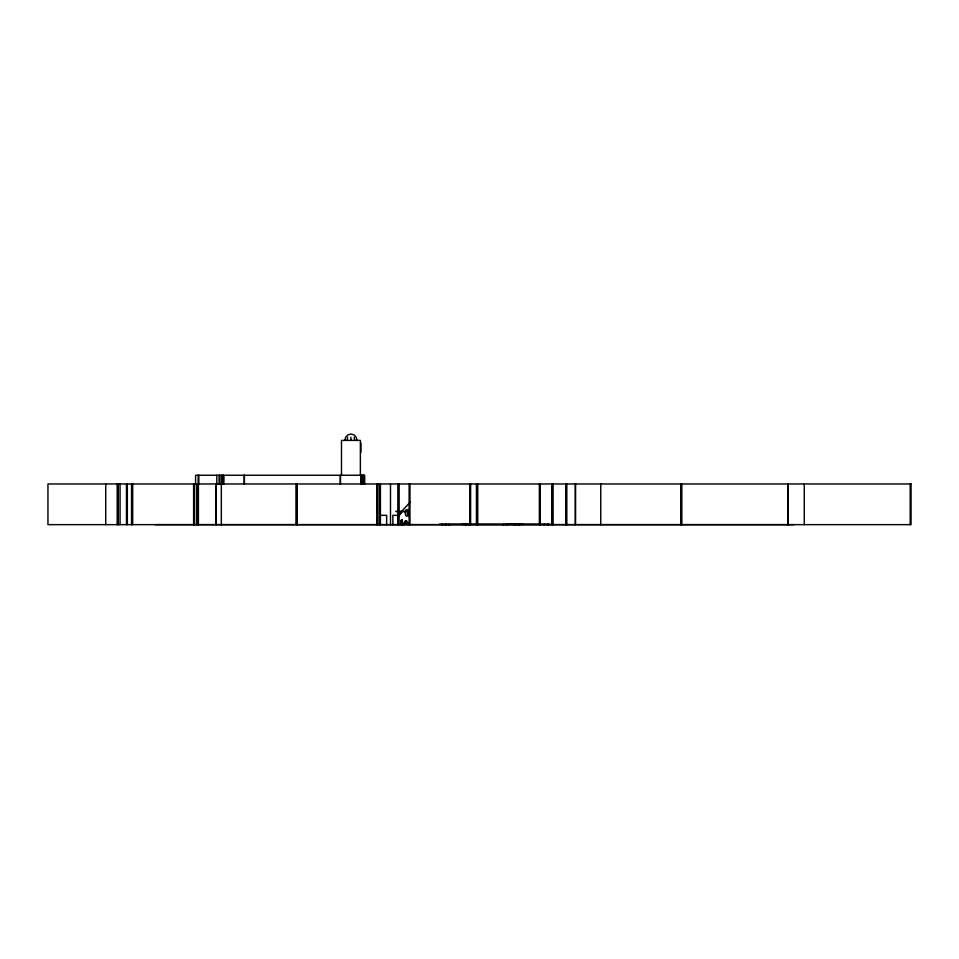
<?xml version="1.0" encoding="UTF-8"?>
<svg xmlns="http://www.w3.org/2000/svg" width="959" height="959" viewBox="0 0 959 959"><rect width="100%" height="100%" fill="white"/><g stroke="black" fill="none" stroke-linecap="round" stroke-linejoin="round"><path stroke-width="1.44" d="M401.617 512.586L398.333 515.75M347.17 440.397L347.673 437.208M344.856 440.397L345.672 437.208L347.889 434.871L350.934 434.007L353.967 434.871L356.197 437.208L357.012 440.397M401.461 520.054L402.073 520.054M405.118 522.811L405.118 520.953L406.712 520.953L406.712 522.811M442.674 524.945L442.674 524.333L442.207 524.945M446.151 524.945L446.151 524.333L445.108 524.945M449.064 524.945L449.064 524.333L448.596 524.945M465.439 524.333L465.439 524.945M465.906 524.945L465.906 524.333M468.927 524.333L468.927 524.945M469.395 524.945L469.395 524.333M503.667 524.945L503.667 524.333L503.211 524.945M506.688 524.333L506.688 524.945M507.155 524.945L507.155 524.333M514.827 524.333L514.827 524.945M515.295 524.945L515.295 524.333M518.783 524.945L518.783 524.333M544.34 524.945L544.34 524.333L543.873 524.945M547.829 524.945L547.829 524.333L547.361 524.945M398.309 515.93L401.437 512.406M398.5 516.11L401.401 512.765M410.344 501.989L401.413 511.567L398.512 515.93L398.512 524.645M396.187 511.423L406.017 511.423M396.103 511.567L406.4 511.567M380.855 515.343L386.657 515.343L386.657 524.645M398.656 515.343L392.854 515.343L392.854 524.645M404.782 521.888L407.048 521.888M409.289 522.895L403.751 522.895L403.751 524.645M439.534 524.117L549.915 524.117M461.902 524.357L470.905 524.357M505.477 524.357L511.579 524.357M512.741 524.357L517.38 524.357M523.194 524.357L518.316 524.333L518.316 524.945M354.183 437.208L354.686 440.397M910.199 483.971L910.199 524.645M804.277 483.971L804.277 524.645M793.932 524.645L154.843 524.645M788.13 483.971L788.13 524.645M787.83 483.971L787.83 524.645M681.681 483.971L681.681 524.645M681.417 483.971L681.417 524.645M681.142 483.971L681.142 524.645M680.878 483.971L680.878 524.645M600.742 483.971L600.742 524.645M575.568 483.971L575.568 524.645M575.28 483.971L575.28 524.645M566.721 483.971L566.721 524.645M566.385 483.971L566.385 524.645M566.218 483.971L566.218 524.645M565.882 483.971L565.882 524.645M552.816 483.971L552.84 524.645M552.54 483.971L552.54 524.645M552.288 483.971L552.288 524.645M552 483.971L552.012 524.645M540.193 483.971L540.193 524.645M539.821 483.971L539.821 524.645M539.749 483.971L539.749 524.645M539.366 483.971L539.366 524.645M477.75 483.971L477.75 524.645M477.067 483.971L477.067 524.645M476.443 483.971L476.443 524.645M470.617 483.971L470.617 524.645M469.79 483.971L469.79 524.645M409.972 483.971L409.972 524.645M409.121 483.971L409.121 524.645M405.921 520.953L405.921 522.811M402.408 524.645L402.408 520.425L401.126 520.425L401.126 524.645M402.217 520.425L402.217 524.645M401.773 519.802L401.773 524.645M401.318 520.425L401.318 524.645M399.148 483.971L399.148 515.93M398.776 524.645L398.896 515.93L398.141 515.93L398.249 524.645M397.841 483.971L397.841 524.645M390.493 483.971L390.493 524.645M380.411 483.971L380.411 524.645M379.812 483.971L379.812 524.645M379.548 483.971L379.548 524.645M377.702 483.971L377.714 524.645M377.414 483.971L377.414 524.645M376.791 483.971L376.791 524.645M364.696 484.235L364.696 475.256L195.576 475.256L195.576 484.235M363.773 475.256L363.773 484.235M363.653 475.256L363.653 484.235M363.545 475.256L363.545 484.235M362.802 475.256L362.802 484.235M361.291 475.256L361.291 484.235M360.956 443.01L360.956 452.312M361.099 475.256L361.099 484.235M360.368 475.256L360.368 440.397L341.488 440.397L341.488 475.256M350.934 437.208L350.934 440.397M340.445 475.256L340.433 484.235M340.349 475.256L340.349 484.235M297.134 483.971L297.134 524.645M296.691 483.971L296.691 524.645M296.451 483.971L296.451 524.645M296.259 483.971L296.259 524.645M244.413 475.256L244.413 484.235M244.221 475.256L244.221 484.235M223.891 475.256L223.783 484.235M223.387 475.256L223.387 484.235M222.908 475.256L222.908 484.235M221.577 475.256L221.577 484.235M221.325 483.971L221.325 524.645M219.827 475.256L219.827 484.235M219.084 475.256L219.084 484.235M216.806 475.256L216.806 484.235M216.195 483.971L216.195 524.645M216.063 483.971L216.063 524.645M198.837 475.256L198.837 484.235M198.417 483.971L198.417 524.645M198.165 475.256L198.165 484.235M198.105 483.971L198.105 524.645M196.499 483.971L196.499 524.645M194.365 483.971L194.365 524.645M193.814 483.971L193.814 524.645M193.622 483.971L193.622 524.645M132.69 483.971L132.69 524.645M131.922 483.971L131.922 524.645M131.551 483.971L131.551 524.645M127.331 483.971L127.331 524.645M126.48 483.971L126.48 524.645M120.055 483.971L120.055 524.645M118.269 483.971L118.269 524.645M118.053 483.971L118.053 524.645M117.19 483.971L117.19 524.645M105.73 483.971L105.73 524.645M406.376 516.338A5.514 5.251 -90 0 1 406.376 509.457M407.947 516.338A5.514 3.249 -90 0 1 407.947 509.457M409.277 516.338A5.514 5.251 -90 0 1 409.277 509.457M445.695 524.333L445.695 524.945L445.575 524.333M911.05 483.971L47.95 483.971L47.95 524.645L911.05 524.645L911.05 483.971"/></g></svg>
